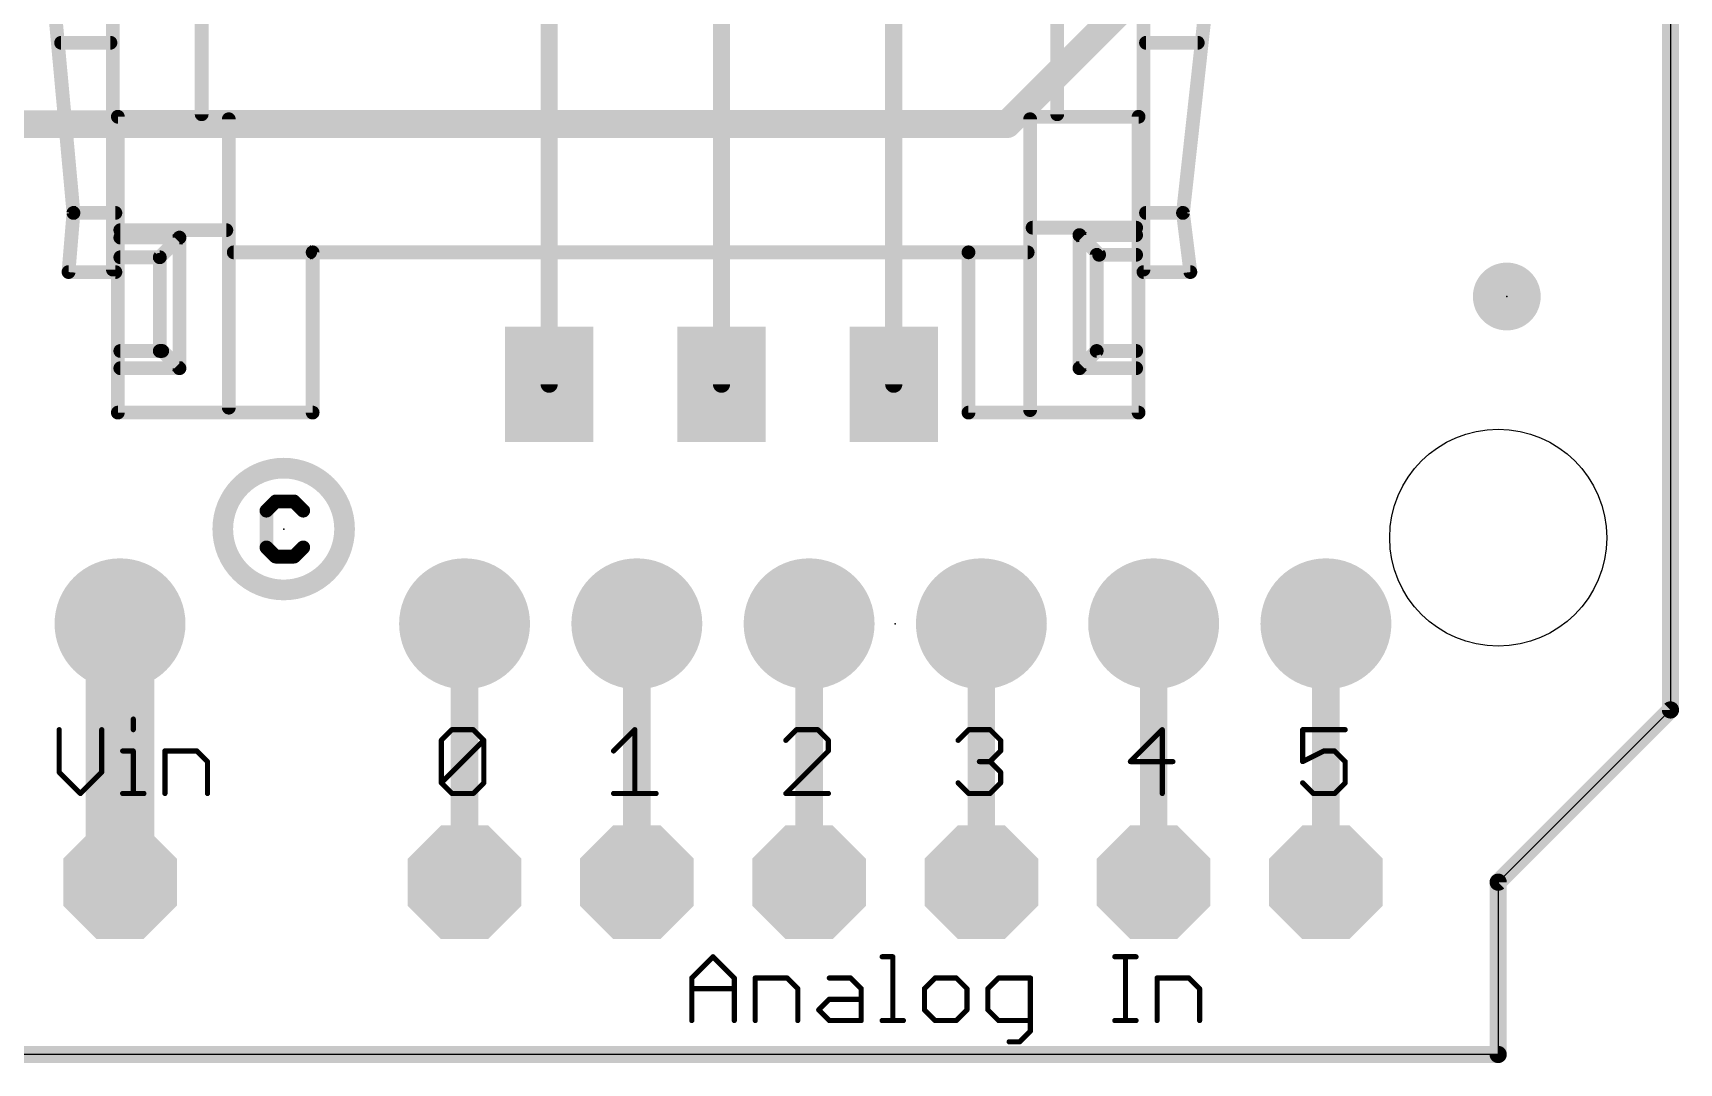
# Model space of a CAD drawing. Extents: x -0.1 to 68.7, y -0.1 to 53.5.
# Drawn here: x 44.44 to 68.71, y -0.13 to 15.06 of the extents above; entities that cross this region are included whole.
import ezdxf

# ---------------------------------------------------------------- set-up
doc = ezdxf.new("R2010")
doc.units = 0
for name, color, linetype in [('1', 12, 'CONTINUOUS'), ('16', 132, 'CONTINUOUS'), ('17', 110, 'CONTINUOUS'), ('20', 53, 'CONTINUOUS'), ('21', 40, 'CONTINUOUS'), ('23', 53, 'CONTINUOUS')]:
    doc.layers.add(name, color=color, linetype=linetype)

# ---------------------------------------------------------------- blocks, each defined once
blk = doc.blocks.new('PIE')
at = {"const_width": 0.5}
blk.add_lwpolyline([(0, -0.25, 1), (0, 0.25, 1), (0, -0.25)], format="xyb", dxfattribs=at)
blk = doc.blocks.new('ROUNDP')
at = {"const_width": 0.5}
blk.add_lwpolyline([(0, -0.25, 1), (0, 0.25, 1), (0, -0.25)], format="xyb", dxfattribs=at)
blk = doc.blocks.new('OCTAGONP')
at = {"const_width": 0.5}
blk.add_lwpolyline([(-0.25, -0.1036), (-0.25, 0.1036), (-0.1036, 0.25), (0.1036, 0.25), (0.25, 0.1036), (0.25, -0.1036), (0.1036, -0.25), (-0.1036, -0.25), (-0.25, -0.1036), (-0.25, 0.1036)], dxfattribs=at)
blk = doc.blocks.new('RECT')
blk.add_solid([(-0.5, -0.5), (0.5, -0.5), (-0.5, 0.5), (0.5, 0.5)])

msp = doc.modelspace()

# ---------------------------------------------------------------- linework, layer by layer
at = {"layer": '1'}
for points, const_width in [([(68.58, 37.846), (68.58, 5.08)], 0.254), ([(57.128, 9.883), (57.128, 30.077)], 0.254), ([(54.588, 9.883), (54.588, 29.188)], 0.254), ([(52.048, 9.883), (52.048, 28.426)], 0.254), ([(45.72, 2.54), (45.72, 6.35)], 1.016), ([(50.8, 2.54), (50.8, 6.35)], 0.4064), ([(53.34, 2.54), (53.34, 6.35)], 0.4064), ([(55.88, 2.54), (55.88, 6.35)], 0.4064), ([(58.42, 2.54), (58.42, 6.35)], 0.4064), ([(60.96, 2.54), (60.96, 6.35)], 0.4064), ([(63.5, 2.54), (63.5, 6.35)], 0.4064), ([(68.58, 5.08), (66.04, 2.54)], 0.254), ([(66.04, 2.54), (66.04, 0)], 0.254), ([(66.04, 0), (0, 0)], 0.254)]:
    msp.add_lwpolyline(points, dxfattribs=dict(at, const_width=const_width))
for points, const_width in [([(51.9845, 9.883, 1), (52.1115, 9.883)], 0.127), ([(54.5245, 9.883, 1), (54.6515, 9.883)], 0.127), ([(57.0645, 9.883, 1), (57.1915, 9.883)], 0.127), ([(45.974, 6.35, 1), (45.466, 6.35)], 0.508), ([(50.9016, 6.35, 1), (50.6984, 6.35)], 0.2032), ([(53.4416, 6.35, 1), (53.2384, 6.35)], 0.2032), ([(55.9816, 6.35, 1), (55.7784, 6.35)], 0.2032), ([(58.5216, 6.35, 1), (58.3184, 6.35)], 0.2032), ([(61.0616, 6.35, 1), (60.8584, 6.35)], 0.2032), ([(63.6016, 6.35, 1), (63.3984, 6.35)], 0.2032), ([(68.5165, 5.08, 1), (68.6435, 5.08)], 0.127), ([(68.6249, 5.0351, 1), (68.5351, 5.1249)], 0.127), ([(45.466, 2.54, 1), (45.974, 2.54)], 0.508), ([(50.6984, 2.54, 1), (50.9016, 2.54)], 0.2032), ([(53.2384, 2.54, 1), (53.4416, 2.54)], 0.2032), ([(55.7784, 2.54, 1), (55.9816, 2.54)], 0.2032), ([(58.3184, 2.54, 1), (58.5216, 2.54)], 0.2032), ([(60.8584, 2.54, 1), (61.0616, 2.54)], 0.2032), ([(63.3984, 2.54, 1), (63.6016, 2.54)], 0.2032), ([(66.1035, 2.54, 1), (65.9765, 2.54)], 0.127), ([(65.9951, 2.5849, 1), (66.0849, 2.4951)], 0.127), ([(65.9765, 0, 1), (66.1035, 0)], 0.127), ([(66.04, -0.0635, 1), (66.04, 0.0635)], 0.127)]:
    msp.add_lwpolyline(points, format="xyb", dxfattribs=dict(at, const_width=const_width))
at = {"layer": '16'}
for points, const_width in [([(68.58, 37.846), (68.58, 5.08)], 0.254), ([(61.214, 16.129), (58.801, 13.716)], 0.4064), ([(58.801, 13.716), (32.385, 13.716)], 0.4064), ([(68.58, 5.08), (66.04, 2.54)], 0.254), ([(66.04, 2.54), (66.04, 0)], 0.254), ([(66.04, 0), (0, 0)], 0.254)]:
    msp.add_lwpolyline(points, dxfattribs=dict(at, const_width=const_width))
for points, const_width in [([(58.7292, 13.7878, 1), (58.8728, 13.6442)], 0.2032), ([(58.801, 13.6144, 1), (58.801, 13.8176)], 0.2032), ([(68.5165, 5.08, 1), (68.6435, 5.08)], 0.127), ([(68.6249, 5.0351, 1), (68.5351, 5.1249)], 0.127), ([(66.1035, 2.54, 1), (65.9765, 2.54)], 0.127), ([(65.9951, 2.5849, 1), (66.0849, 2.4951)], 0.127), ([(65.9765, 0, 1), (66.1035, 0)], 0.127), ([(66.04, -0.0635, 1), (66.04, 0.0635)], 0.127)]:
    msp.add_lwpolyline(points, format="xyb", dxfattribs=dict(at, const_width=const_width))
at = {"layer": '20'}
for p, q in [((68.58, 37.846), (68.58, 5.08)), ((68.58, 5.08), (66.04, 2.54)), ((66.04, 2.54), (66.04, 0)), ((66.04, 0), (0, 0))]:
    msp.add_line(p, q, dxfattribs=at)
msp.add_circle((66.04, 7.62), 1.6, dxfattribs=at)
at = {"layer": '21'}
for points, const_width in [([(44.67, 16.3712), (45.0336, 12.4087)], 0.2032), ([(46.9239, 13.8629), (46.9239, 16.3349)], 0.2032), ([(59.5384, 13.8629), (59.5384, 16.3349)], 0.2032), ([(61.3924, 12.4087), (61.8287, 16.3712)], 0.2032), ([(45.6152, 11.5726), (45.6152, 16.1531)], 0.2032), ([(60.8108, 16.0804), (60.8108, 11.5726)], 0.2032), ([(44.8518, 14.9171), (45.5789, 14.9171)], 0.2032), ([(60.8471, 14.9171), (61.6105, 14.9171)], 0.2032), ([(60.7381, 13.8265), (45.6879, 13.8265)], 0.2032), ([(45.6879, 13.8265), (45.6879, 9.4642)], 0.2032), ([(47.3238, 9.5369), (47.3238, 13.7902)], 0.2032), ([(59.1385, 9.5005), (59.1385, 13.7902)], 0.2032), ([(60.7381, 9.4642), (60.7381, 13.8265)], 0.2032), ([(45.0336, 12.4087), (44.9609, 11.5363)], 0.2032), ([(45.6516, 12.4087), (45.0699, 12.4087)], 0.2032), ([(60.8471, 12.4087), (61.3561, 12.4087)], 0.2032), ([(61.5015, 11.5363), (61.3924, 12.4087)], 0.2032), ([(47.2875, 12.1543), (45.7243, 12.1543)], 0.2032), ([(46.5968, 12.0452), (45.7243, 12.0452)], 0.2032), ([(46.5968, 10.1185), (46.5968, 12.0452)], 0.2032), ([(60.7017, 12.1906), (59.1749, 12.1906)], 0.2032), ([(60.7017, 12.0816), (59.8656, 12.0816)], 0.2032), ([(59.8656, 12.0816), (59.8656, 10.1185)], 0.2032), ([(60.1565, 11.7907), (59.902, 12.0452)], 0.2032), ([(46.3059, 11.7544), (46.5604, 12.0089)], 0.2032), ([(48.5235, 11.8271), (47.3965, 11.8271)], 0.2032), ([(48.5598, 9.4642), (48.5598, 11.8271)], 0.2032), ([(48.5598, 11.8271), (58.2297, 11.8271)], 0.2032), ([(58.2297, 11.8271), (58.2297, 9.4642)], 0.2032), ([(58.2297, 11.8271), (59.1022, 11.8271)], 0.2032), ([(45.7243, 11.7544), (46.3059, 11.7544)], 0.2032), ([(46.3059, 10.373), (46.3059, 11.718)], 0.2032), ([(60.1201, 10.4093), (60.1201, 11.7907)], 0.2032), ([(60.7017, 11.7907), (60.1565, 11.7907)], 0.2032), ([(44.9609, 11.5363), (45.6516, 11.5363)], 0.2032), ([(60.8108, 11.5363), (61.5015, 11.5363)], 0.2032), ([(45.7243, 10.373), (46.3059, 10.373)], 0.2032), ([(46.3059, 10.373), (46.3423, 10.373)], 0.2032), ([(46.3423, 10.373), (46.5604, 10.1549)], 0.2032), ([(60.1201, 10.373), (59.902, 10.1549)], 0.2032), ([(60.7017, 10.373), (60.1201, 10.373)], 0.2032), ([(45.7243, 10.1185), (46.5968, 10.1185)], 0.2032), ([(59.8656, 10.1185), (60.7017, 10.1185)], 0.2032), ([(45.6879, 9.4642), (48.5598, 9.4642)], 0.2032), ([(58.2297, 9.4642), (60.7381, 9.4642)], 0.2032), ([(48.0146, 8.1541), (47.879, 8.0185)], 0.2032), ([(48.2857, 8.1541), (48.0146, 8.1541)], 0.2032), ([(48.4213, 8.0185), (48.2857, 8.1541)], 0.2032), ([(47.879, 8.0185), (47.879, 7.4762)], 0.2032), ([(47.879, 7.4762), (48.0146, 7.3406)], 0.2032), ([(48.2857, 7.3406), (48.4213, 7.4762)], 0.2032), ([(48.0146, 7.3406), (48.2857, 7.3406)], 0.2032), ([(45.9157, 4.9455), (45.9157, 4.7887)], 0.0762), ([(44.8234, 4.7887), (44.8234, 4.1616)], 0.0762), ([(45.4505, 4.1616), (45.4505, 4.7887)], 0.0762), ([(50.4571, 4.6319), (50.6139, 4.7887)], 0.0762), ([(50.4571, 4.0049), (50.4571, 4.6319)], 0.0762), ([(50.4571, 4.0049), (51.0842, 4.6319)], 0.0762), ([(50.6139, 4.7887), (50.9274, 4.7887)], 0.0762), ([(50.9274, 4.7887), (51.0842, 4.6319)], 0.0762), ([(51.0842, 4.6319), (51.0842, 4.0049)], 0.0762), ([(52.9971, 4.4752), (53.3106, 4.7887)], 0.0762), ([(53.3106, 4.7887), (53.3106, 3.8481)], 0.0762), ([(55.6939, 4.7887), (55.5371, 4.6319)], 0.0762), ([(56.0074, 4.7887), (55.6939, 4.7887)], 0.0762), ([(56.1642, 4.6319), (56.0074, 4.7887)], 0.0762), ([(56.1642, 4.4752), (56.1642, 4.6319)], 0.0762), ([(58.0771, 4.6319), (58.2339, 4.7887)], 0.0762), ([(58.2339, 4.7887), (58.5474, 4.7887)], 0.0762), ([(58.5474, 4.7887), (58.7042, 4.6319)], 0.0762), ([(58.7042, 4.6319), (58.7042, 4.4752)], 0.0762), ([(61.0874, 4.7887), (60.6171, 4.3184)], 0.0762), ([(61.0874, 3.8481), (61.0874, 4.7887)], 0.0762), ([(63.7842, 4.7887), (63.1571, 4.7887)], 0.0762), ([(63.1571, 4.7887), (63.1571, 4.3184)], 0.0762), ([(45.7589, 4.4752), (45.9157, 4.4752)], 0.0762), ([(45.9157, 4.4752), (45.9157, 3.8481)], 0.0762), ([(46.3826, 3.8481), (46.3826, 4.4752)], 0.0762), ([(46.3826, 4.4752), (46.8529, 4.4752)], 0.0762), ([(46.8529, 4.4752), (47.0097, 4.3184)], 0.0762), ([(55.5371, 3.8481), (56.1642, 4.4752)], 0.0762), ([(58.7042, 4.4752), (58.5474, 4.3184)], 0.0762), ([(63.1571, 4.3184), (63.4706, 4.4752)], 0.0762), ([(63.4706, 4.4752), (63.6274, 4.4752)], 0.0762), ([(63.6274, 4.4752), (63.7842, 4.3184)], 0.0762), ([(44.8234, 4.1616), (45.1369, 3.8481)], 0.0762), ([(45.1369, 3.8481), (45.4505, 4.1616)], 0.0762), ([(47.0097, 4.3184), (47.0097, 3.8481)], 0.0762), ([(58.5474, 4.3184), (58.3906, 4.3184)], 0.0762), ([(58.5474, 4.3184), (58.7042, 4.1616)], 0.0762), ([(58.7042, 4.1616), (58.7042, 4.0049)], 0.0762), ([(60.6171, 4.3184), (61.2442, 4.3184)], 0.0762), ([(63.7842, 4.3184), (63.7842, 4.0049)], 0.0762), ([(45.7589, 3.8481), (46.0725, 3.8481)], 0.0762), ([(50.6139, 3.8481), (50.4571, 4.0049)], 0.0762), ([(50.9274, 3.8481), (50.6139, 3.8481)], 0.0762), ([(51.0842, 4.0049), (50.9274, 3.8481)], 0.0762), ([(52.9971, 3.8481), (53.6242, 3.8481)], 0.0762), ([(56.1642, 3.8481), (55.5371, 3.8481)], 0.0762), ([(58.2339, 3.8481), (58.0771, 4.0049)], 0.0762), ([(58.5474, 3.8481), (58.2339, 3.8481)], 0.0762), ([(58.7042, 4.0049), (58.5474, 3.8481)], 0.0762), ([(63.3139, 3.8481), (63.1571, 4.0049)], 0.0762), ([(63.6274, 3.8481), (63.3139, 3.8481)], 0.0762), ([(63.7842, 4.0049), (63.6274, 3.8481)], 0.0762), ([(54.1502, 1.1275), (54.4637, 1.441)], 0.0762), ([(54.4637, 1.441), (54.7773, 1.1275)], 0.0762), ([(56.9568, 1.441), (57.1135, 1.441)], 0.0762), ([(57.1135, 1.441), (57.1135, 0.5004)], 0.0762), ([(60.387, 1.441), (60.7005, 1.441)], 0.0762), ([(60.5438, 0.5004), (60.5438, 1.441)], 0.0762), ([(54.1502, 0.5004), (54.1502, 1.1275)], 0.0762), ([(54.1502, 0.9707), (54.7773, 0.9707)], 0.0762), ([(54.7773, 1.1275), (54.7773, 0.5004)], 0.0762), ([(55.0857, 0.5004), (55.0857, 1.1275)], 0.0762), ([(55.0857, 1.1275), (55.556, 1.1275)], 0.0762), ([(55.556, 1.1275), (55.7128, 0.9707)], 0.0762), ([(55.7128, 0.9707), (55.7128, 0.5004)], 0.0762), ([(56.178, 1.1275), (56.4915, 1.1275)], 0.0762), ([(56.4915, 1.1275), (56.6483, 0.9707)], 0.0762), ([(56.6483, 0.9707), (56.6483, 0.5004)], 0.0762), ([(57.7372, 1.1275), (57.5804, 0.9707)], 0.0762), ([(57.5804, 0.9707), (57.5804, 0.6572)], 0.0762), ([(58.0507, 1.1275), (57.7372, 1.1275)], 0.0762), ([(58.2075, 0.9707), (58.0507, 1.1275)], 0.0762), ([(58.2075, 0.6572), (58.2075, 0.9707)], 0.0762), ([(58.6727, 1.1275), (58.516, 0.9707)], 0.0762), ([(58.516, 0.9707), (58.516, 0.6572)], 0.0762), ([(59.143, 1.1275), (58.6727, 1.1275)], 0.0762), ([(59.143, 0.3436), (59.143, 1.1275)], 0.0762), ([(61.0107, 0.5004), (61.0107, 1.1275)], 0.0762), ([(61.0107, 1.1275), (61.481, 1.1275)], 0.0762), ([(61.481, 1.1275), (61.6377, 0.9707)], 0.0762), ([(61.6377, 0.9707), (61.6377, 0.5004)], 0.0762), ([(56.0212, 0.6572), (56.178, 0.8139)], 0.0762), ([(56.178, 0.8139), (56.6483, 0.8139)], 0.0762), ([(56.178, 0.5004), (56.0212, 0.6572)], 0.0762), ([(56.6483, 0.5004), (56.178, 0.5004)], 0.0762), ([(56.9568, 0.5004), (57.2703, 0.5004)], 0.0762), ([(57.5804, 0.6572), (57.7372, 0.5004)], 0.0762), ([(57.7372, 0.5004), (58.0507, 0.5004)], 0.0762), ([(58.0507, 0.5004), (58.2075, 0.6572)], 0.0762), ([(58.516, 0.6572), (58.6727, 0.5004)], 0.0762), ([(58.6727, 0.5004), (59.143, 0.5004)], 0.0762), ([(60.387, 0.5004), (60.7005, 0.5004)], 0.0762), ([(58.9863, 0.1869), (59.143, 0.3436)], 0.0762), ([(58.8295, 0.1869), (58.9863, 0.1869)], 0.0762)]:
    msp.add_lwpolyline(points, dxfattribs=dict(at, const_width=const_width))
for points, const_width in [([(44.8518, 14.9679, 1), (44.8518, 14.8663)], 0.1016), ([(45.5789, 14.8663, 1), (45.5789, 14.9679)], 0.1016), ([(60.8471, 14.9679, 1), (60.8471, 14.8663)], 0.1016), ([(61.6105, 14.8663, 1), (61.6105, 14.9679)], 0.1016), ([(45.6879, 13.8773, 1), (45.6879, 13.7757)], 0.1016), ([(45.7387, 13.8265, 1), (45.6371, 13.8265)], 0.1016), ([(46.8731, 13.8629, 1), (46.9747, 13.8629)], 0.1016), ([(47.3746, 13.7902, 1), (47.273, 13.7902)], 0.1016), ([(59.1893, 13.7902, 1), (59.0877, 13.7902)], 0.1016), ([(59.4876, 13.8629, 1), (59.5892, 13.8629)], 0.1016), ([(60.7889, 13.8265, 1), (60.6873, 13.8265)], 0.1016), ([(60.7381, 13.7757, 1), (60.7381, 13.8773)], 0.1016), ([(45.0842, 12.4045, 1), (44.983, 12.4129)], 0.1016), ([(44.983, 12.4041, 1), (45.0842, 12.4133)], 0.1016), ([(45.0699, 12.4595, 1), (45.0699, 12.3579)], 0.1016), ([(45.6516, 12.3579, 1), (45.6516, 12.4595)], 0.1016), ([(60.8471, 12.4595, 1), (60.8471, 12.3579)], 0.1016), ([(61.4428, 12.415, 1), (61.342, 12.4024)], 0.1016), ([(61.3419, 12.4143, 1), (61.4429, 12.4031)], 0.1016), ([(61.3561, 12.3579, 1), (61.3561, 12.4595)], 0.1016), ([(45.7243, 12.2051, 1), (45.7243, 12.1035)], 0.1016), ([(45.7243, 12.096, 1), (45.7243, 11.9944)], 0.1016), ([(46.6476, 12.0452, 1), (46.546, 12.0452)], 0.1016), ([(46.5968, 11.9944, 1), (46.5968, 12.096)], 0.1016), ([(47.2875, 12.1035, 1), (47.2875, 12.2051)], 0.1016), ([(59.1749, 12.2414, 1), (59.1749, 12.1398)], 0.1016), ([(59.8656, 12.1324, 1), (59.8656, 12.0308)], 0.1016), ([(59.9164, 12.0816, 1), (59.8148, 12.0816)], 0.1016), ([(59.9379, 12.0811, 1), (59.8661, 12.0093)], 0.1016), ([(60.7017, 12.1398, 1), (60.7017, 12.2414)], 0.1016), ([(60.7017, 12.0308, 1), (60.7017, 12.1324)], 0.1016), ([(46.5963, 11.973, 1), (46.5245, 12.0448)], 0.1016), ([(47.3965, 11.8779, 1), (47.3965, 11.7763)], 0.1016), ([(48.6106, 11.8271, 1), (48.509, 11.8271)], 0.1016), ([(48.5598, 11.8779, 1), (48.5598, 11.7763)], 0.1016), ([(48.5235, 11.7763, 1), (48.5235, 11.8779)], 0.1016), ([(58.2805, 11.8271, 1), (58.1789, 11.8271)], 0.1016), ([(58.2297, 11.8779, 1), (58.2297, 11.7763)], 0.1016), ([(58.2297, 11.7763, 1), (58.2297, 11.8779)], 0.1016), ([(59.1022, 11.7763, 1), (59.1022, 11.8779)], 0.1016), ([(45.7243, 11.8052, 1), (45.7243, 11.7036)], 0.1016), ([(46.27, 11.7903, 1), (46.3418, 11.7185)], 0.1016), ([(46.3567, 11.718, 1), (46.2551, 11.718)], 0.1016), ([(46.3059, 11.7036, 1), (46.3059, 11.8052)], 0.1016), ([(60.1709, 11.7907, 1), (60.0693, 11.7907)], 0.1016), ([(60.1565, 11.8415, 1), (60.1565, 11.7399)], 0.1016), ([(60.1206, 11.7548, 1), (60.1924, 11.8266)], 0.1016), ([(60.7017, 11.7399, 1), (60.7017, 11.8415)], 0.1016), ([(44.9609, 11.5871, 1), (44.9609, 11.4855)], 0.1016), ([(44.9103, 11.5405, 1), (45.0115, 11.5321)], 0.1016), ([(45.5644, 11.5726, 1), (45.666, 11.5726)], 0.1016), ([(45.6516, 11.4855, 1), (45.6516, 11.5871)], 0.1016), ([(60.8108, 11.5871, 1), (60.8108, 11.4855)], 0.1016), ([(60.76, 11.5726, 1), (60.8616, 11.5726)], 0.1016), ([(61.4511, 11.53, 1), (61.5519, 11.5426)], 0.1016), ([(61.5015, 11.4855, 1), (61.5015, 11.5871)], 0.1016), ([(45.7243, 10.4238, 1), (45.7243, 10.3222)], 0.1016), ([(46.3059, 10.4238, 1), (46.3059, 10.3222)], 0.1016), ([(46.3782, 10.4089, 1), (46.3064, 10.3371)], 0.1016), ([(46.3059, 10.3222, 1), (46.3059, 10.4238)], 0.1016), ([(46.3423, 10.3222, 1), (46.3423, 10.4238)], 0.1016), ([(60.1201, 10.4238, 1), (60.1201, 10.3222)], 0.1016), ([(60.0693, 10.4093, 1), (60.1709, 10.4093)], 0.1016), ([(60.156, 10.3371, 1), (60.0842, 10.4089)], 0.1016), ([(60.7017, 10.3222, 1), (60.7017, 10.4238)], 0.1016), ([(45.7243, 10.1693, 1), (45.7243, 10.0677)], 0.1016), ([(46.2551, 10.373, 1), (46.3567, 10.373)], 0.1016), ([(46.5245, 10.119, 1), (46.5963, 10.1908)], 0.1016), ([(46.5968, 10.0677, 1), (46.5968, 10.1693)], 0.1016), ([(59.8656, 10.1693, 1), (59.8656, 10.0677)], 0.1016), ([(59.8661, 10.1908, 1), (59.9379, 10.119)], 0.1016), ([(60.7017, 10.0677, 1), (60.7017, 10.1693)], 0.1016), ([(46.546, 10.1185, 1), (46.6476, 10.1185)], 0.1016), ([(59.8148, 10.1185, 1), (59.9164, 10.1185)], 0.1016), ([(45.6879, 9.515, 1), (45.6879, 9.4134)], 0.1016), ([(45.6371, 9.4642, 1), (45.7387, 9.4642)], 0.1016), ([(47.273, 9.5369, 1), (47.3746, 9.5369)], 0.1016), ([(48.509, 9.4642, 1), (48.6106, 9.4642)], 0.1016), ([(48.5598, 9.4134, 1), (48.5598, 9.515)], 0.1016), ([(58.2297, 9.515, 1), (58.2297, 9.4134)], 0.1016), ([(58.1789, 9.4642, 1), (58.2805, 9.4642)], 0.1016), ([(59.0877, 9.5005, 1), (59.1893, 9.5005)], 0.1016), ([(60.6873, 9.4642, 1), (60.7889, 9.4642)], 0.1016), ([(60.7381, 9.4134, 1), (60.7381, 9.515)], 0.1016), ([(48.133, 6.849, 1), (48.133, 8.645, 1), (48.133, 6.849)], 0.3048), ([(48.0146, 8.2049, 1), (48.0146, 8.1033)], 0.1016), ([(48.0505, 8.1182, 1), (47.9787, 8.19)], 0.1016), ([(48.3217, 8.19, 1), (48.2498, 8.1182)], 0.1016), ([(48.2857, 8.1033, 1), (48.2857, 8.2049)], 0.1016), ([(47.9298, 8.0185, 1), (47.8282, 8.0185)], 0.1016), ([(47.8431, 8.0544, 1), (47.9149, 7.9826)], 0.1016), ([(48.3854, 7.9826, 1), (48.4572, 8.0544)], 0.1016), ([(47.9149, 7.5121, 1), (47.8431, 7.4403)], 0.1016), ([(47.8282, 7.4762, 1), (47.9298, 7.4762)], 0.1016), ([(48.4572, 7.4403, 1), (48.3854, 7.5121)], 0.1016), ([(48.0146, 7.3914, 1), (48.0146, 7.2898)], 0.1016), ([(47.9787, 7.3047, 1), (48.0505, 7.3765)], 0.1016), ([(48.2498, 7.3765, 1), (48.3217, 7.3047)], 0.1016), ([(48.2857, 7.2898, 1), (48.2857, 7.3914)], 0.1016), ([(45.9347, 4.9455, 1), (45.8966, 4.9455)], 0.0381), ([(44.8424, 4.7887, 1), (44.8043, 4.7887)], 0.0381), ([(45.4695, 4.7887, 1), (45.4314, 4.7887)], 0.0381), ([(45.8966, 4.7887, 1), (45.9347, 4.7887)], 0.0381), ([(50.4762, 4.6319, 1), (50.4381, 4.6319)], 0.0381), ([(50.4436, 4.6454, 1), (50.4706, 4.6185)], 0.0381), ([(50.6139, 4.8078, 1), (50.6139, 4.7697)], 0.0381), ([(50.6273, 4.7752, 1), (50.6004, 4.8022)], 0.0381), ([(50.9409, 4.8022, 1), (50.9139, 4.7752)], 0.0381), ([(50.9274, 4.7697, 1), (50.9274, 4.8078)], 0.0381), ([(51.1032, 4.6319, 1), (51.0651, 4.6319)], 0.0381), ([(51.0976, 4.6185, 1), (51.0707, 4.6454)], 0.0381), ([(51.0707, 4.6185, 1), (51.0976, 4.6454)], 0.0381), ([(53.3297, 4.7887, 1), (53.2916, 4.7887)], 0.0381), ([(53.3241, 4.7752, 1), (53.2972, 4.8022)], 0.0381), ([(55.5236, 4.6454, 1), (55.5506, 4.6185)], 0.0381), ([(55.6939, 4.8078, 1), (55.6939, 4.7697)], 0.0381), ([(55.7073, 4.7752, 1), (55.6804, 4.8022)], 0.0381), ([(56.0209, 4.8022, 1), (55.9939, 4.7752)], 0.0381), ([(56.0074, 4.7697, 1), (56.0074, 4.8078)], 0.0381), ([(56.1832, 4.6319, 1), (56.1451, 4.6319)], 0.0381), ([(56.1507, 4.6185, 1), (56.1776, 4.6454)], 0.0381), ([(58.0636, 4.6454, 1), (58.0906, 4.6185)], 0.0381), ([(58.2339, 4.8078, 1), (58.2339, 4.7697)], 0.0381), ([(58.2473, 4.7752, 1), (58.2204, 4.8022)], 0.0381), ([(58.5609, 4.8022, 1), (58.5339, 4.7752)], 0.0381), ([(58.5474, 4.7697, 1), (58.5474, 4.8078)], 0.0381), ([(58.7232, 4.6319, 1), (58.6851, 4.6319)], 0.0381), ([(58.6907, 4.6185, 1), (58.7176, 4.6454)], 0.0381), ([(61.1065, 4.7887, 1), (61.0684, 4.7887)], 0.0381), ([(61.1009, 4.7752, 1), (61.0739, 4.8022)], 0.0381), ([(63.1761, 4.7887, 1), (63.138, 4.7887)], 0.0381), ([(63.1571, 4.8078, 1), (63.1571, 4.7697)], 0.0381), ([(63.7842, 4.7697, 1), (63.7842, 4.8078)], 0.0381), ([(45.7589, 4.4942, 1), (45.7589, 4.4561)], 0.0381), ([(45.9347, 4.4752, 1), (45.8966, 4.4752)], 0.0381), ([(45.9157, 4.4561, 1), (45.9157, 4.4942)], 0.0381), ([(46.4016, 4.4752, 1), (46.3635, 4.4752)], 0.0381), ([(46.3826, 4.4942, 1), (46.3826, 4.4561)], 0.0381), ([(46.8664, 4.4886, 1), (46.8394, 4.4617)], 0.0381), ([(46.8529, 4.4561, 1), (46.8529, 4.4942)], 0.0381), ([(52.9836, 4.4886, 1), (53.0106, 4.4617)], 0.0381), ([(56.1451, 4.4752, 1), (56.1832, 4.4752)], 0.0381), ([(56.1776, 4.4617, 1), (56.1507, 4.4886)], 0.0381), ([(58.6851, 4.4752, 1), (58.7232, 4.4752)], 0.0381), ([(58.7176, 4.4617, 1), (58.6907, 4.4886)], 0.0381), ([(63.4706, 4.4942, 1), (63.4706, 4.4561)], 0.0381), ([(63.4792, 4.4581, 1), (63.4621, 4.4922)], 0.0381), ([(63.6409, 4.4886, 1), (63.6139, 4.4617)], 0.0381), ([(63.6274, 4.4561, 1), (63.6274, 4.4942)], 0.0381), ([(44.8043, 4.1616, 1), (44.8424, 4.1616)], 0.0381), ([(44.8369, 4.1751, 1), (44.8099, 4.1482)], 0.0381), ([(45.4314, 4.1616, 1), (45.4695, 4.1616)], 0.0381), ([(45.4639, 4.1482, 1), (45.437, 4.1751)], 0.0381), ([(47.0287, 4.3184, 1), (46.9906, 4.3184)], 0.0381), ([(46.9962, 4.3049, 1), (47.0231, 4.3319)], 0.0381), ([(58.3906, 4.3375, 1), (58.3906, 4.2994)], 0.0381), ([(58.5609, 4.3319, 1), (58.5339, 4.3049)], 0.0381), ([(58.5339, 4.3319, 1), (58.5609, 4.3049)], 0.0381), ([(58.5474, 4.2994, 1), (58.5474, 4.3375)], 0.0381), ([(58.7232, 4.1616, 1), (58.6851, 4.1616)], 0.0381), ([(58.6907, 4.1482, 1), (58.7176, 4.1751)], 0.0381), ([(60.6171, 4.3375, 1), (60.6171, 4.2994)], 0.0381), ([(60.6036, 4.3319, 1), (60.6306, 4.3049)], 0.0381), ([(61.2442, 4.2994, 1), (61.2442, 4.3375)], 0.0381), ([(63.138, 4.3184, 1), (63.1761, 4.3184)], 0.0381), ([(63.1486, 4.3354, 1), (63.1656, 4.3014)], 0.0381), ([(63.8032, 4.3184, 1), (63.7651, 4.3184)], 0.0381), ([(63.7707, 4.3049, 1), (63.7976, 4.3319)], 0.0381), ([(45.7589, 3.8672, 1), (45.7589, 3.8291)], 0.0381), ([(46.0725, 3.8291, 1), (46.0725, 3.8672)], 0.0381), ([(50.4706, 4.0183, 1), (50.4436, 3.9914)], 0.0381), ([(50.4436, 4.0183, 1), (50.4706, 3.9914)], 0.0381), ([(50.4381, 4.0049, 1), (50.4762, 4.0049)], 0.0381), ([(50.6139, 3.8672, 1), (50.6139, 3.8291)], 0.0381), ([(50.9274, 3.8291, 1), (50.9274, 3.8672)], 0.0381), ([(51.0651, 4.0049, 1), (51.1032, 4.0049)], 0.0381), ([(51.0976, 3.9914, 1), (51.0707, 4.0183)], 0.0381), ([(52.9971, 3.8672, 1), (52.9971, 3.8291)], 0.0381), ([(53.6242, 3.8291, 1), (53.6242, 3.8672)], 0.0381), ([(55.5371, 3.8672, 1), (55.5371, 3.8291)], 0.0381), ([(56.1642, 3.8291, 1), (56.1642, 3.8672)], 0.0381), ([(58.0906, 4.0183, 1), (58.0636, 3.9914)], 0.0381), ([(58.2339, 3.8672, 1), (58.2339, 3.8291)], 0.0381), ([(58.5474, 3.8291, 1), (58.5474, 3.8672)], 0.0381), ([(58.6851, 4.0049, 1), (58.7232, 4.0049)], 0.0381), ([(58.7176, 3.9914, 1), (58.6907, 4.0183)], 0.0381), ([(63.1706, 4.0183, 1), (63.1436, 3.9914)], 0.0381), ([(63.3139, 3.8672, 1), (63.3139, 3.8291)], 0.0381), ([(63.6274, 3.8291, 1), (63.6274, 3.8672)], 0.0381), ([(63.7651, 4.0049, 1), (63.8032, 4.0049)], 0.0381), ([(63.7976, 3.9914, 1), (63.7707, 4.0183)], 0.0381), ([(45.1235, 3.8616, 1), (45.1504, 3.8346)], 0.0381), ([(45.1235, 3.8346, 1), (45.1504, 3.8616)], 0.0381), ([(45.8966, 3.8481, 1), (45.9347, 3.8481)], 0.0381), ([(46.3635, 3.8481, 1), (46.4016, 3.8481)], 0.0381), ([(46.9906, 3.8481, 1), (47.0287, 3.8481)], 0.0381), ([(50.6004, 3.8346, 1), (50.6273, 3.8616)], 0.0381), ([(50.9139, 3.8616, 1), (50.9409, 3.8346)], 0.0381), ([(53.2916, 3.8481, 1), (53.3297, 3.8481)], 0.0381), ([(55.5236, 3.8616, 1), (55.5506, 3.8346)], 0.0381), ([(58.2204, 3.8346, 1), (58.2473, 3.8616)], 0.0381), ([(58.5339, 3.8616, 1), (58.5609, 3.8346)], 0.0381), ([(61.0684, 3.8481, 1), (61.1065, 3.8481)], 0.0381), ([(63.3004, 3.8346, 1), (63.3273, 3.8616)], 0.0381), ([(63.6139, 3.8616, 1), (63.6409, 3.8346)], 0.0381), ([(54.4772, 1.4545, 1), (54.4503, 1.4275)], 0.0381), ([(54.4772, 1.4275, 1), (54.4503, 1.4545)], 0.0381), ([(56.9568, 1.4601, 1), (56.9568, 1.422)], 0.0381), ([(57.1326, 1.441, 1), (57.0945, 1.441)], 0.0381), ([(57.1135, 1.422, 1), (57.1135, 1.4601)], 0.0381), ([(60.387, 1.4601, 1), (60.387, 1.422)], 0.0381), ([(60.5628, 1.441, 1), (60.5247, 1.441)], 0.0381), ([(60.7005, 1.422, 1), (60.7005, 1.4601)], 0.0381), ([(54.1502, 0.9898, 1), (54.1502, 0.9516)], 0.0381), ([(54.1693, 1.1275, 1), (54.1312, 1.1275)], 0.0381), ([(54.1367, 1.1409, 1), (54.1637, 1.114)], 0.0381), ([(54.7963, 1.1275, 1), (54.7582, 1.1275)], 0.0381), ([(54.7638, 1.114, 1), (54.7907, 1.1409)], 0.0381), ([(54.7773, 0.9516, 1), (54.7773, 0.9898)], 0.0381), ([(55.1048, 1.1275, 1), (55.0667, 1.1275)], 0.0381), ([(55.0857, 1.1465, 1), (55.0857, 1.1084)], 0.0381), ([(55.5695, 1.1409, 1), (55.5425, 1.114)], 0.0381), ([(55.556, 1.1084, 1), (55.556, 1.1465)], 0.0381), ([(55.7318, 0.9707, 1), (55.6937, 0.9707)], 0.0381), ([(55.6993, 0.9572, 1), (55.7263, 0.9842)], 0.0381), ([(56.178, 1.1465, 1), (56.178, 1.1084)], 0.0381), ([(56.505, 1.1409, 1), (56.4781, 1.114)], 0.0381), ([(56.4915, 1.1084, 1), (56.4915, 1.1465)], 0.0381), ([(56.6674, 0.9707, 1), (56.6293, 0.9707)], 0.0381), ([(56.6348, 0.9572, 1), (56.6618, 0.9842)], 0.0381), ([(57.5995, 0.9707, 1), (57.5614, 0.9707)], 0.0381), ([(57.567, 0.9842, 1), (57.5939, 0.9572)], 0.0381), ([(57.7372, 1.1465, 1), (57.7372, 1.1084)], 0.0381), ([(57.7507, 1.114, 1), (57.7237, 1.1409)], 0.0381), ([(58.0642, 1.1409, 1), (58.0373, 1.114)], 0.0381), ([(58.0507, 1.1084, 1), (58.0507, 1.1465)], 0.0381), ([(58.2266, 0.9707, 1), (58.1885, 0.9707)], 0.0381), ([(58.194, 0.9572, 1), (58.221, 0.9842)], 0.0381), ([(58.535, 0.9707, 1), (58.4969, 0.9707)], 0.0381), ([(58.5025, 0.9842, 1), (58.5294, 0.9572)], 0.0381), ([(58.6727, 1.1465, 1), (58.6727, 1.1084)], 0.0381), ([(58.6862, 1.114, 1), (58.6592, 1.1409)], 0.0381), ([(59.1621, 1.1275, 1), (59.124, 1.1275)], 0.0381), ([(59.143, 1.1084, 1), (59.143, 1.1465)], 0.0381), ([(61.0297, 1.1275, 1), (60.9916, 1.1275)], 0.0381), ([(61.0107, 1.1465, 1), (61.0107, 1.1084)], 0.0381), ([(61.4944, 1.1409, 1), (61.4675, 1.114)], 0.0381), ([(61.481, 1.1084, 1), (61.481, 1.1465)], 0.0381), ([(61.6568, 0.9707, 1), (61.6187, 0.9707)], 0.0381), ([(61.6243, 0.9572, 1), (61.6512, 0.9842)], 0.0381), ([(56.178, 0.833, 1), (56.178, 0.7949)], 0.0381), ([(56.1915, 0.8005, 1), (56.1645, 0.8274)], 0.0381), ([(56.6483, 0.7949, 1), (56.6483, 0.833)], 0.0381), ([(54.1312, 0.5004, 1), (54.1693, 0.5004)], 0.0381), ([(54.7582, 0.5004, 1), (54.7963, 0.5004)], 0.0381), ([(55.0667, 0.5004, 1), (55.1048, 0.5004)], 0.0381), ([(55.6937, 0.5004, 1), (55.7318, 0.5004)], 0.0381), ([(56.0347, 0.6706, 1), (56.0078, 0.6437)], 0.0381), ([(56.0078, 0.6706, 1), (56.0347, 0.6437)], 0.0381), ([(56.178, 0.5195, 1), (56.178, 0.4814)], 0.0381), ([(56.1645, 0.4869, 1), (56.1915, 0.5139)], 0.0381), ([(56.6293, 0.5004, 1), (56.6674, 0.5004)], 0.0381), ([(56.6483, 0.4814, 1), (56.6483, 0.5195)], 0.0381), ([(56.9568, 0.5195, 1), (56.9568, 0.4814)], 0.0381), ([(57.0945, 0.5004, 1), (57.1326, 0.5004)], 0.0381), ([(57.2703, 0.4814, 1), (57.2703, 0.5195)], 0.0381), ([(57.5614, 0.6572, 1), (57.5995, 0.6572)], 0.0381), ([(57.5939, 0.6706, 1), (57.567, 0.6437)], 0.0381), ([(57.7372, 0.5195, 1), (57.7372, 0.4814)], 0.0381), ([(57.7237, 0.4869, 1), (57.7507, 0.5139)], 0.0381), ([(58.0373, 0.5139, 1), (58.0642, 0.4869)], 0.0381), ([(58.0507, 0.4814, 1), (58.0507, 0.5195)], 0.0381), ([(58.1885, 0.6572, 1), (58.2266, 0.6572)], 0.0381), ([(58.221, 0.6437, 1), (58.194, 0.6706)], 0.0381), ([(58.4969, 0.6572, 1), (58.535, 0.6572)], 0.0381), ([(58.5294, 0.6706, 1), (58.5025, 0.6437)], 0.0381), ([(58.6727, 0.5195, 1), (58.6727, 0.4814)], 0.0381), ([(58.6592, 0.4869, 1), (58.6862, 0.5139)], 0.0381), ([(59.143, 0.4814, 1), (59.143, 0.5195)], 0.0381), ([(60.387, 0.5195, 1), (60.387, 0.4814)], 0.0381), ([(60.5247, 0.5004, 1), (60.5628, 0.5004)], 0.0381), ([(60.7005, 0.4814, 1), (60.7005, 0.5195)], 0.0381), ([(60.9916, 0.5004, 1), (61.0297, 0.5004)], 0.0381), ([(61.6187, 0.5004, 1), (61.6568, 0.5004)], 0.0381), ([(59.124, 0.3436, 1), (59.1621, 0.3436)], 0.0381), ([(59.1565, 0.3302, 1), (59.1296, 0.3571)], 0.0381), ([(58.8295, 0.2059, 1), (58.8295, 0.1678)], 0.0381), ([(58.9728, 0.2003, 1), (58.9997, 0.1734)], 0.0381), ([(58.9863, 0.1678, 1), (58.9863, 0.2059)], 0.0381)]:
    msp.add_lwpolyline(points, format="xyb", dxfattribs=dict(at, const_width=const_width))
at = {"layer": '23'}
for p in [(66.167, 11.176), (48.133, 7.747), (57.15, 6.35)]:
    msp.add_point(p, dxfattribs=at)

# ---------------------------------------------------------------- block references
at = {"layer": '1'}
msp.add_blockref('PIE', (66.167, 11.176), dxfattribs=at)
at = {"layer": '1', "xscale": 1.7, "yscale": 1.3, "rotation": 90}
for p in [(52.048, 9.883), (54.588, 9.883), (57.128, 9.883)]:
    msp.add_blockref('RECT', p, dxfattribs=at)
at = {"layer": '17', "xscale": 1.9304, "yscale": 1.9304, "rotation": 270}
for p in [(45.72, 6.35), (45.72, 6.35), (50.8, 6.35), (50.8, 6.35), (53.34, 6.35), (53.34, 6.35), (55.88, 6.35), (55.88, 6.35), (58.42, 6.35), (58.42, 6.35), (60.96, 6.35), (60.96, 6.35), (63.5, 6.35), (63.5, 6.35)]:
    msp.add_blockref('ROUNDP', p, dxfattribs=at)
at = {"layer": '17', "xscale": 1.6764, "yscale": 1.6764}
for p in [(45.72, 2.54), (45.72, 2.54), (50.8, 2.54), (50.8, 2.54), (53.34, 2.54), (53.34, 2.54), (55.88, 2.54), (55.88, 2.54), (58.42, 2.54), (58.42, 2.54), (60.96, 2.54), (60.96, 2.54), (63.5, 2.54), (63.5, 2.54)]:
    msp.add_blockref('OCTAGONP', p, dxfattribs=at)

doc.saveas('drawing.dxf')
